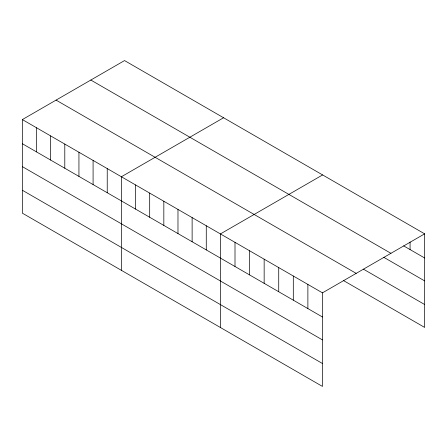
<?xml version="1.0" encoding="UTF-8"?>
<svg xmlns="http://www.w3.org/2000/svg" width="447" height="447" viewBox="0 0 447 447"><rect width="100%" height="100%" fill="white"/><g stroke="black" fill="none" stroke-linecap="round" stroke-linejoin="round"><path stroke-width="0.67" d="M22.35 119.578L322.46 292.841L322.46 386.426L22.35 213.158L22.35 119.578L124.54 60.574L424.65 233.842L424.65 327.422L343.603 280.632M223.578 117.757L121.388 176.755L121.388 270.334M322.611 174.933L220.421 233.932L220.421 327.511M322.46 292.841L424.65 233.842M403.658 245.878L424.65 257.992M90.819 80.047L390.929 253.315M383.833 257.343L424.65 280.906M363.428 269.167L424.65 304.513M56.071 100.106L356.181 273.374M22.35 143.727L322.46 316.996M22.35 166.636L322.46 339.904M22.35 190.243L322.46 363.512M410.072 241.989L410.072 249.577M307.882 284.426L307.882 308.575M293.305 276.011L293.305 300.161M278.727 267.597L278.727 291.746M264.155 259.176L264.155 283.331M249.577 250.761L249.577 274.916M234.999 242.347L234.999 266.496M206.274 225.763L206.274 249.912M192.126 217.594L192.126 241.749M177.979 209.425L177.979 233.58M163.831 201.256L163.831 225.411M149.684 193.087L149.684 217.242M135.536 184.924L135.536 209.073M107.235 168.586L107.235 192.735M93.088 160.417L93.088 184.566M78.94 152.248L78.94 176.397M64.793 144.079L64.793 168.234M50.645 135.91L50.645 160.065M36.498 127.741L36.498 151.896"/></g></svg>
